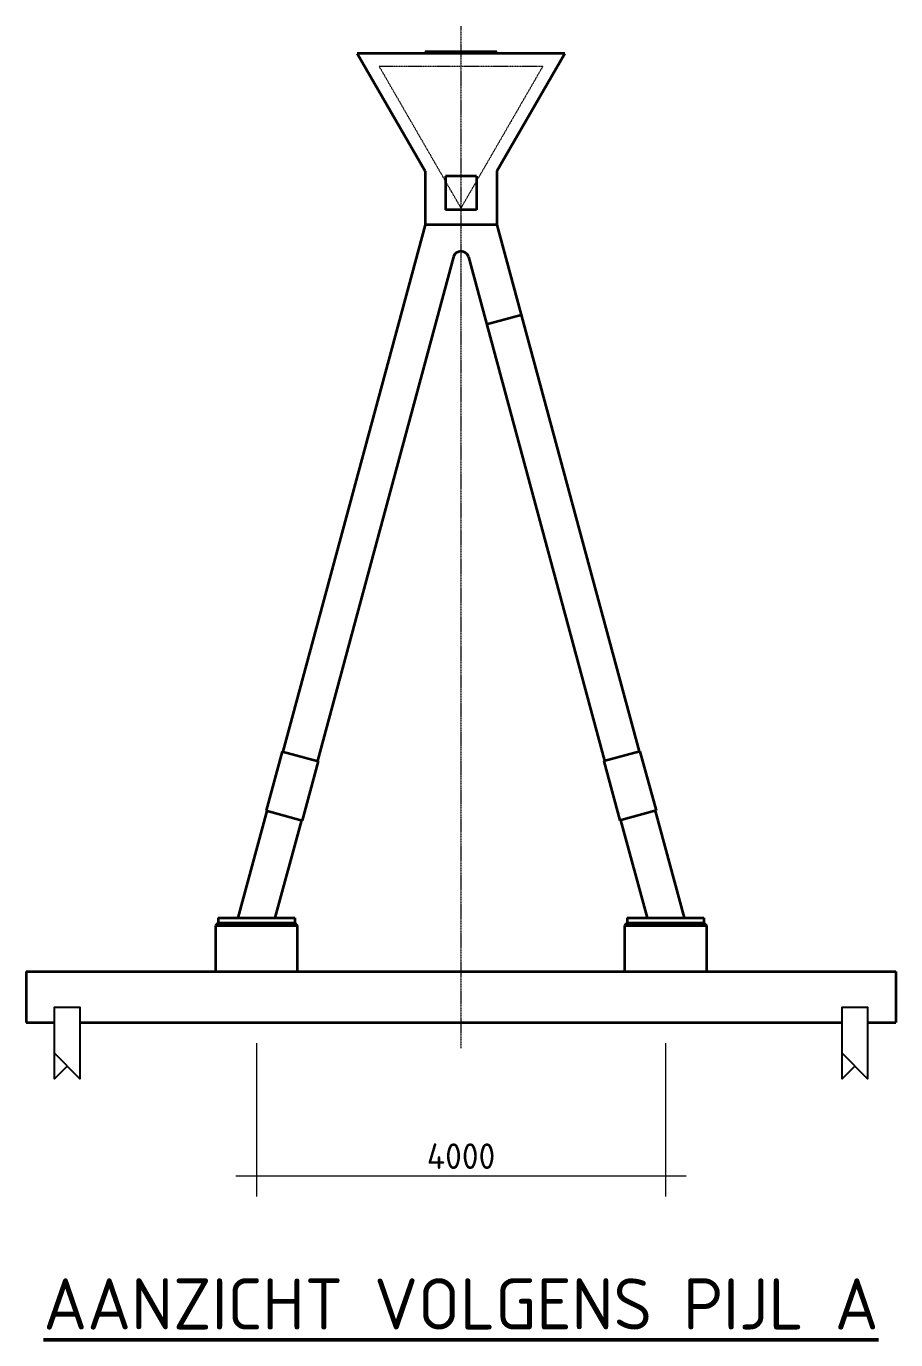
# Model space of a CAD drawing. Header units: millimetres. Extents: x 108322 to 194227, y -258853 to -234673.
# Drawn here: x 108322 to 116822, y -254727 to -241886 of the extents above; entities that cross this region are included whole.
import ezdxf
from ezdxf.enums import TextEntityAlignment as Align

# ---------------------------------------------------------------- set-up
doc = ezdxf.new("R2010")
doc.units = ezdxf.units.MM
doc.linetypes.add('XX-HART', pattern=[12, 4, -2, 0, -2, 4])
doc.layers.get('DEFPOINTS').update_dxf_attribs({"color": 40})
for name, color, linetype, lineweight in [('N-CO-FC-KESP-G', 60, 'Continuous', 35), ('N-CO-FC-PAAL-G', 40, 'Continuous', 25), ('N-CO-SC-M', 7, 'Continuous', 18), ('N-CO-SC-STAALVORM_PROFIEL-G', 7, 'Continuous', 35), ('X-XX-AL-HARTLIJN-G', 7, 'XX-HART', 18), ('X-XX-AL-VERWIJZING_AANZICHT-T50', 130, 'Continuous', 50)]:
    doc.layers.add(name, color=color, linetype=linetype, lineweight=lineweight)
doc.styles.add('NLCS-ISO-MM100-T25', font='NLCS-ISO.ttf', dxfattribs={"height": 250})
doc.styles.add('NLCS-ISO-MM100-T50', font='NLCS-ISO.ttf', dxfattribs={"height": 500})
doc.dimstyles.new('NLCS-MM100-T25-SCHRAP_a_l0_h3', dxfattribs={"dimscale": 100, "dimtxt": 2.5, "dimasz": 1.4, "dimexe": 2, "dimexo": 2, "dimgap": 0.7, "dimtad": 1, "dimdec": 0, "dimzin": 0, "dimdsep": 46, "dimtxsty": 'NLCS-ISO-MM100-T25', "dimblk": 'OBLIQUE', "dimcen": 2.5, "dimdle": 2, "dimclrd": 256, "dimclre": 256, "dimclrt": 256, "dimadec": 3, "dimazin": 0, "dimtfac": 1, "dimtdec": 0, "dimtofl": 0, "dimtmove": 1, "dimatfit": 0, "dimldrblk": 'OBLIQUE', "dimfxl": 0, "dimtolj": 1, "dimtzin": 0, "dimlwd": 18, "dimlwe": 18, "dimarcsym": 0})

# ---------------------------------------------------------------- blocks, each defined once
blk = doc.blocks.new('*D128')
at = {"layer": 'DEFPOINTS', "color": 0, "transparency": 16777216}
for p in [(110572, -251627), (114572, -251627), (110572, -253127)]:
    blk.add_point(p, dxfattribs=at)
at = {"layer": 'N-CO-SC-M', "lineweight": 18, "transparency": 16777216}
for p, q in [((110572, -251827), (110572, -253327)), ((114572, -251827), (114572, -253327)), ((114772, -253127), (110372, -253127))]:
    blk.add_line(p, q, dxfattribs=at)
at = {"layer": 'N-CO-SC-M', "transparency": 16777216, "insert": (112572, -252932), "char_height": 250, "attachment_point": 5, "style": 'NLCS-ISO-MM100-T25'}
blk.add_mtext('\\A1;4000', dxfattribs=at)
blk = doc.blocks.new('_Oblique')

msp = doc.modelspace()

# ---------------------------------------------------------------- linework, layer by layer
at = {"layer": 'N-CO-FC-KESP-G'}
for p, q in [((110171.6, -250676.5), (110171.6, -251126.5)), ((110171.6, -250676.5), (110971.6, -250676.5)), ((110971.6, -250676.5), (110971.6, -251126.5)), ((114171.6, -250676.5), (114171.6, -251126.5)), ((114171.6, -250676.5), (114971.6, -250676.5)), ((114971.6, -250676.5), (114971.6, -251126.5)), ((108321.6, -251126.5), (116821.6, -251126.5)), ((108321.6, -251126.5), (108321.6, -251626.5)), ((116821.6, -251126.5), (116821.6, -251626.5)), ((108321.6, -251626.5), (108596.6, -251626.5)), ((108846.6, -251626.5), (116296.6, -251626.5)), ((116546.6, -251626.5), (116821.6, -251626.5))]:
    msp.add_line(p, q, dxfattribs=at)
at = {"layer": 'N-CO-FC-PAAL-G'}
for points in [[(108721.6, -252051.5), (108596.6, -252176.5), (108596.6, -251476.5), (108846.6, -251476.5), (108846.6, -252176.5), (108596.6, -251926.5)], [(116421.6, -252051.5), (116296.6, -252176.5), (116296.6, -251476.5), (116546.6, -251476.5), (116546.6, -252176.5), (116296.6, -251926.5)]]:
    msp.add_lwpolyline(points, dxfattribs=at)
at = {"layer": 'N-CO-SC-STAALVORM_PROFIEL-G'}
for p, q in [((113588.1, -242151.5), (111555.1, -242151.5)), ((112221.6, -243302.5), (111555.1, -242151.5)), ((112221.6, -242135.5), (112221.6, -242151.5)), ((112921.6, -242135.5), (112221.6, -242135.5)), ((112921.6, -242151.5), (112921.6, -242135.5)), ((112921.6, -243302.5), (113588.1, -242151.5)), ((112221.6, -243302.5), (112221.6, -243826.5)), ((112921.6, -243302.5), (112921.6, -243826.5)), ((112721.6, -243350.5), (112421.6, -243350.5)), ((112421.6, -243350.5), (112421.6, -243680.5)), ((112721.6, -243350.5), (112721.6, -243680.5)), ((112721.6, -243680.5), (112421.6, -243680.5)), ((112221.6, -243826.5), (110829.6, -248976.6)), ((112921.6, -243826.5), (112221.6, -243826.5)), ((112921.6, -243826.5), (114313.7, -248976.6)), ((112499.2, -244140.8), (111167.4, -249068)), ((112644, -244140.8), (113975.8, -249068)), ((112821.7, -244798.2), (113159.6, -244706.9)), ((110821.8, -248974.5), (110665.3, -249553.8)), ((110821.8, -248974.5), (111175.2, -249070)), ((114321.4, -248974.5), (113968.1, -249070)), ((114321.4, -248974.5), (114478, -249553.8)), ((111175.2, -249070), (111018.6, -249649.3)), ((113968.1, -249070), (114124.7, -249649.3)), ((110673, -249555.8), (110390.4, -250601.5)), ((110665.3, -249553.8), (111018.6, -249649.3)), ((114478, -249553.8), (114124.7, -249649.3)), ((114470.3, -249555.8), (114752.9, -250601.5)), ((111010.9, -249647.2), (110752.9, -250601.5)), ((114132.4, -249647.2), (114390.4, -250601.5)), ((110196.6, -250651.5), (110171.6, -250676.5)), ((110196.6, -250601.5), (110946.6, -250601.5)), ((110196.6, -250601.5), (110196.6, -250651.5)), ((110196.6, -250651.5), (110946.6, -250651.5)), ((110946.6, -250601.5), (110946.6, -250651.5)), ((110946.6, -250651.5), (110971.6, -250676.5)), ((114196.6, -250651.5), (114171.6, -250676.5)), ((114196.6, -250601.5), (114946.6, -250601.5)), ((114196.6, -250601.5), (114196.6, -250651.5)), ((114196.6, -250651.5), (114946.6, -250651.5)), ((114946.6, -250601.5), (114946.6, -250651.5)), ((114946.6, -250651.5), (114971.6, -250676.5))]:
    msp.add_line(p, q, dxfattribs=at)
msp.add_arc((112571.6, -244160.4), 75, 15.12558, 164.87442, dxfattribs=at)
at = {"layer": 'X-XX-AL-HARTLIJN-G'}
for p, q in [((112571.6, -241885.5), (112571.6, -251876.5)), ((111771.6, -242276.5), (113371.6, -242276.5)), ((112571.6, -243662.1), (111771.6, -242276.5)), ((113371.6, -242276.5), (112571.6, -243662.1))]:
    msp.add_line(p, q, dxfattribs=at)

# ---------------------------------------------------------------- texts
at = {"layer": 'X-XX-AL-VERWIJZING_AANZICHT-T50', "style": 'NLCS-ISO-MM100-T50'}
msp.add_text('%%UAANZICHT VOLGENS PIJL A%%U', height=500, dxfattribs=at).set_placement((112571.6, -254626.5), align=Align.CENTER)

# ---------------------------------------------------------------- dimensions: what is measured, and where the dimension line sits
at = {"layer": 'N-CO-SC-M'}
dim = msp.add_linear_dim(base=(110571.6, -253126.5), p1=(114571.6, -251626.5), p2=(110571.6, -251626.5), dimstyle='NLCS-MM100-T25-SCHRAP_a_l0_h3', dxfattribs=at)
dim.commit()
dim.dimension.update_dxf_attribs({"geometry": '*D128', "text_midpoint": (112571.6, -252931.5)})

doc.saveas('drawing.dxf')
